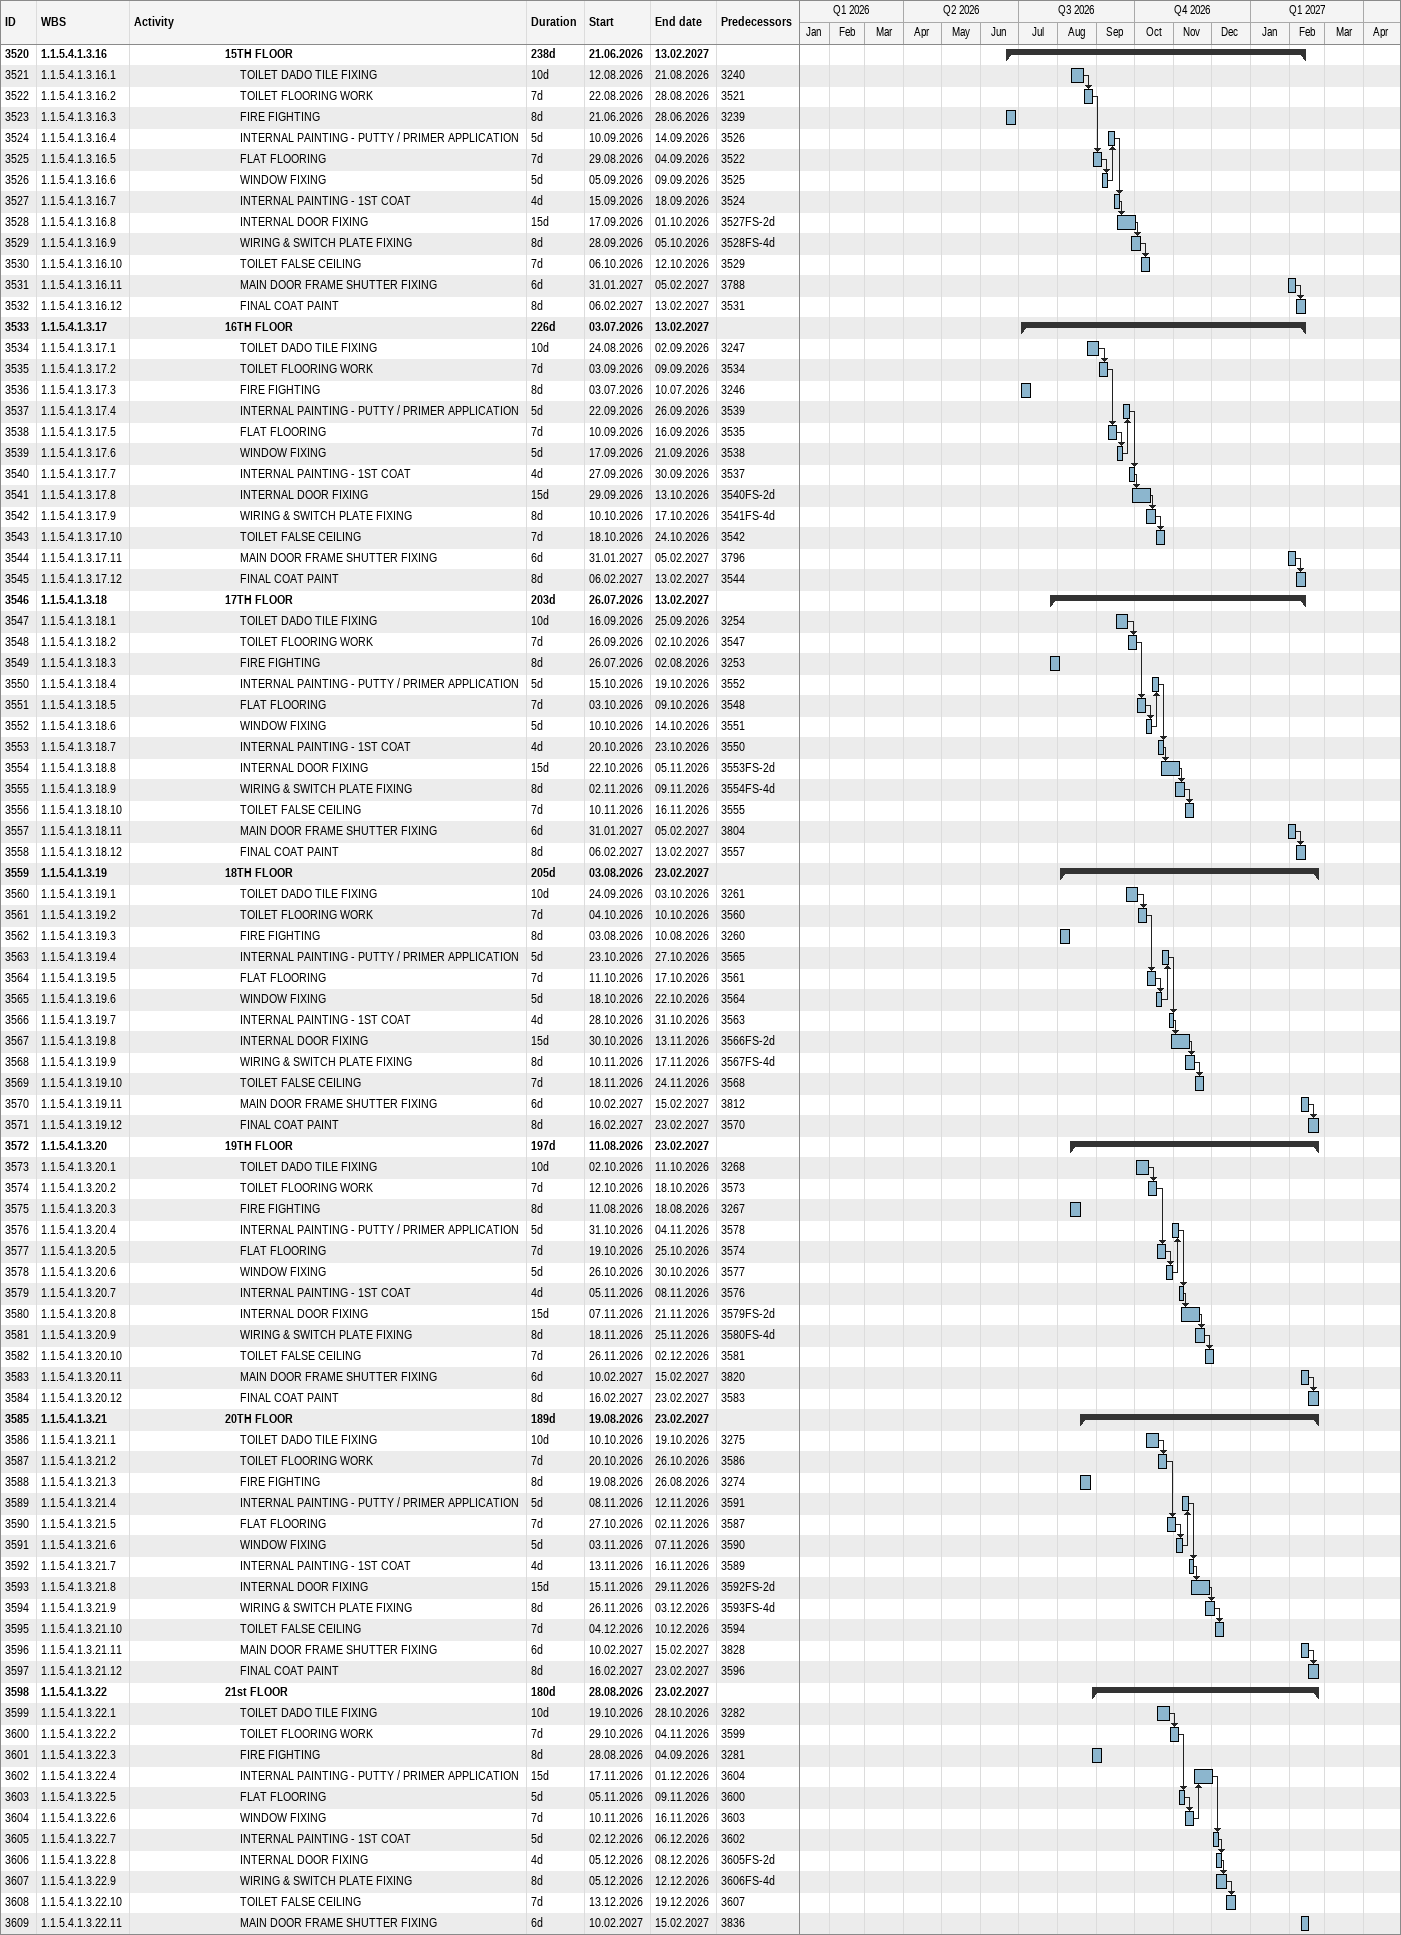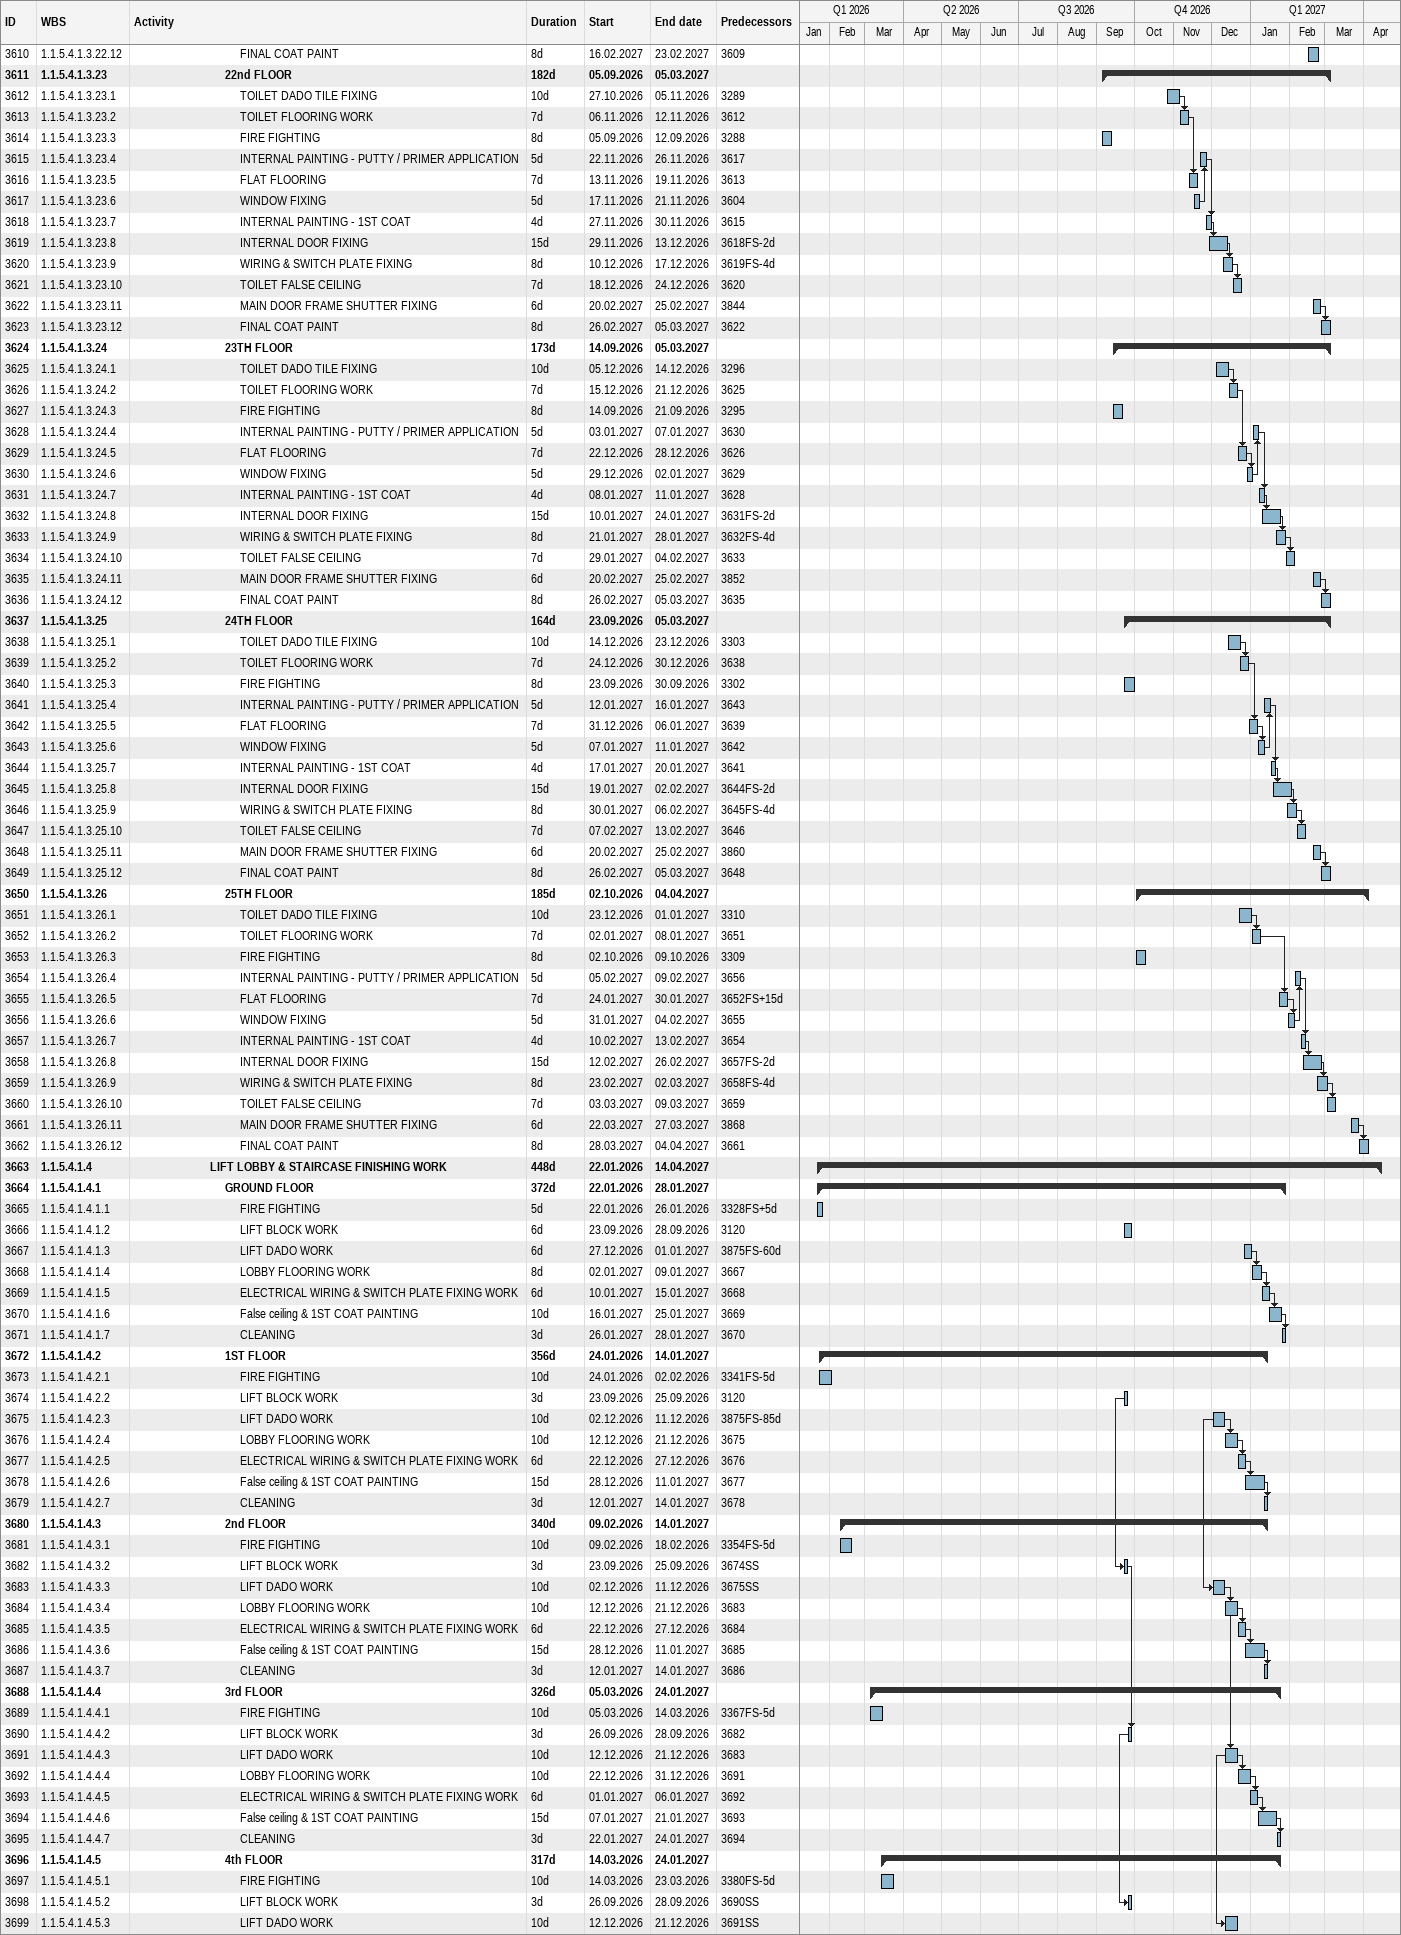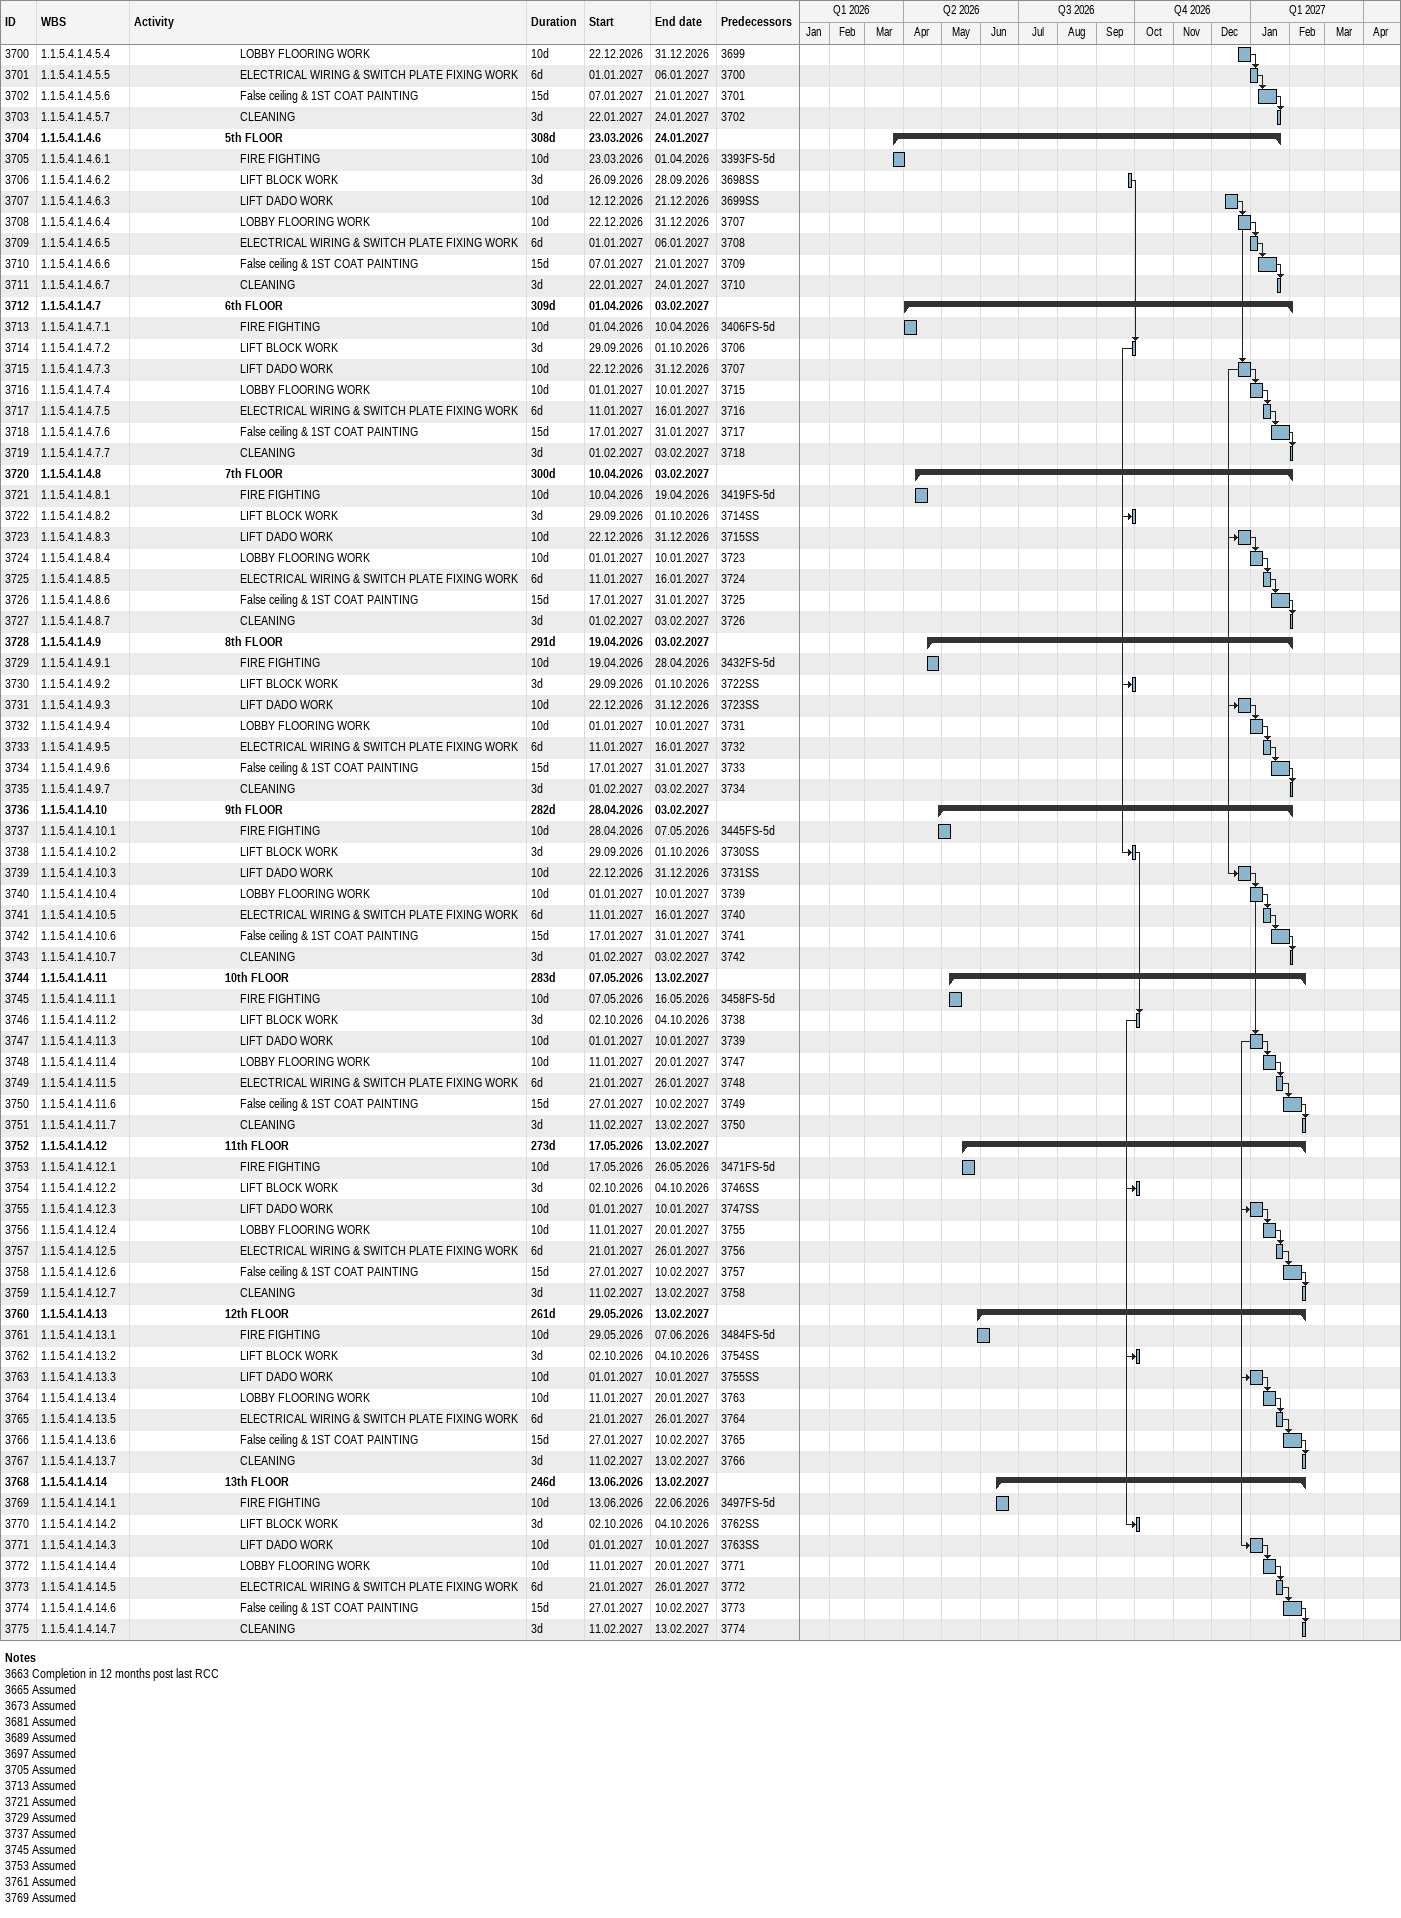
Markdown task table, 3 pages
| ID | WBS | Task | Duration | Start | Finish | Predecessors |
|---|---|---|---|---|---|---|
| 3520 | 1.1.5.4.1.3.16 | **15TH FLOOR** | 238d | 2026-06-21 | 2027-02-13 |  |
| 3521 | 1.1.5.4.1.3.16.1 | TOILET DADO TILE FIXING | 10d | 2026-08-12 | 2026-08-21 | 3240 |
| 3522 | 1.1.5.4.1.3.16.2 | TOILET FLOORING WORK | 7d | 2026-08-22 | 2026-08-28 | 3521 |
| 3523 | 1.1.5.4.1.3.16.3 | FIRE FIGHTING | 8d | 2026-06-21 | 2026-06-28 | 3239 |
| 3524 | 1.1.5.4.1.3.16.4 | INTERNAL PAINTING - PUTTY / PRIMER APPLICATION | 5d | 2026-09-10 | 2026-09-14 | 3526 |
| 3525 | 1.1.5.4.1.3.16.5 | FLAT FLOORING | 7d | 2026-08-29 | 2026-09-04 | 3522 |
| 3526 | 1.1.5.4.1.3.16.6 | WINDOW FIXING | 5d | 2026-09-05 | 2026-09-09 | 3525 |
| 3527 | 1.1.5.4.1.3.16.7 | INTERNAL PAINTING - 1ST COAT | 4d | 2026-09-15 | 2026-09-18 | 3524 |
| 3528 | 1.1.5.4.1.3.16.8 | INTERNAL DOOR FIXING | 15d | 2026-09-17 | 2026-10-01 | 3527FS-2d |
| 3529 | 1.1.5.4.1.3.16.9 | WIRING & SWITCH PLATE FIXING | 8d | 2026-09-28 | 2026-10-05 | 3528FS-4d |
| 3530 | 1.1.5.4.1.3.16.10 | TOILET FALSE CEILING | 7d | 2026-10-06 | 2026-10-12 | 3529 |
| 3531 | 1.1.5.4.1.3.16.11 | MAIN DOOR FRAME SHUTTER FIXING | 6d | 2027-01-31 | 2027-02-05 | 3788 |
| 3532 | 1.1.5.4.1.3.16.12 | FINAL COAT PAINT | 8d | 2027-02-06 | 2027-02-13 | 3531 |
| 3533 | 1.1.5.4.1.3.17 | **16TH FLOOR** | 226d | 2026-07-03 | 2027-02-13 |  |
| 3534 | 1.1.5.4.1.3.17.1 | TOILET DADO TILE FIXING | 10d | 2026-08-24 | 2026-09-02 | 3247 |
| 3535 | 1.1.5.4.1.3.17.2 | TOILET FLOORING WORK | 7d | 2026-09-03 | 2026-09-09 | 3534 |
| 3536 | 1.1.5.4.1.3.17.3 | FIRE FIGHTING | 8d | 2026-07-03 | 2026-07-10 | 3246 |
| 3537 | 1.1.5.4.1.3.17.4 | INTERNAL PAINTING - PUTTY / PRIMER APPLICATION | 5d | 2026-09-22 | 2026-09-26 | 3539 |
| 3538 | 1.1.5.4.1.3.17.5 | FLAT FLOORING | 7d | 2026-09-10 | 2026-09-16 | 3535 |
| 3539 | 1.1.5.4.1.3.17.6 | WINDOW FIXING | 5d | 2026-09-17 | 2026-09-21 | 3538 |
| 3540 | 1.1.5.4.1.3.17.7 | INTERNAL PAINTING - 1ST COAT | 4d | 2026-09-27 | 2026-09-30 | 3537 |
| 3541 | 1.1.5.4.1.3.17.8 | INTERNAL DOOR FIXING | 15d | 2026-09-29 | 2026-10-13 | 3540FS-2d |
| 3542 | 1.1.5.4.1.3.17.9 | WIRING & SWITCH PLATE FIXING | 8d | 2026-10-10 | 2026-10-17 | 3541FS-4d |
| 3543 | 1.1.5.4.1.3.17.10 | TOILET FALSE CEILING | 7d | 2026-10-18 | 2026-10-24 | 3542 |
| 3544 | 1.1.5.4.1.3.17.11 | MAIN DOOR FRAME SHUTTER FIXING | 6d | 2027-01-31 | 2027-02-05 | 3796 |
| 3545 | 1.1.5.4.1.3.17.12 | FINAL COAT PAINT | 8d | 2027-02-06 | 2027-02-13 | 3544 |
| 3546 | 1.1.5.4.1.3.18 | **17TH FLOOR** | 203d | 2026-07-26 | 2027-02-13 |  |
| 3547 | 1.1.5.4.1.3.18.1 | TOILET DADO TILE FIXING | 10d | 2026-09-16 | 2026-09-25 | 3254 |
| 3548 | 1.1.5.4.1.3.18.2 | TOILET FLOORING WORK | 7d | 2026-09-26 | 2026-10-02 | 3547 |
| 3549 | 1.1.5.4.1.3.18.3 | FIRE FIGHTING | 8d | 2026-07-26 | 2026-08-02 | 3253 |
| 3550 | 1.1.5.4.1.3.18.4 | INTERNAL PAINTING - PUTTY / PRIMER APPLICATION | 5d | 2026-10-15 | 2026-10-19 | 3552 |
| 3551 | 1.1.5.4.1.3.18.5 | FLAT FLOORING | 7d | 2026-10-03 | 2026-10-09 | 3548 |
| 3552 | 1.1.5.4.1.3.18.6 | WINDOW FIXING | 5d | 2026-10-10 | 2026-10-14 | 3551 |
| 3553 | 1.1.5.4.1.3.18.7 | INTERNAL PAINTING - 1ST COAT | 4d | 2026-10-20 | 2026-10-23 | 3550 |
| 3554 | 1.1.5.4.1.3.18.8 | INTERNAL DOOR FIXING | 15d | 2026-10-22 | 2026-11-05 | 3553FS-2d |
| 3555 | 1.1.5.4.1.3.18.9 | WIRING & SWITCH PLATE FIXING | 8d | 2026-11-02 | 2026-11-09 | 3554FS-4d |
| 3556 | 1.1.5.4.1.3.18.10 | TOILET FALSE CEILING | 7d | 2026-11-10 | 2026-11-16 | 3555 |
| 3557 | 1.1.5.4.1.3.18.11 | MAIN DOOR FRAME SHUTTER FIXING | 6d | 2027-01-31 | 2027-02-05 | 3804 |
| 3558 | 1.1.5.4.1.3.18.12 | FINAL COAT PAINT | 8d | 2027-02-06 | 2027-02-13 | 3557 |
| 3559 | 1.1.5.4.1.3.19 | **18TH FLOOR** | 205d | 2026-08-03 | 2027-02-23 |  |
| 3560 | 1.1.5.4.1.3.19.1 | TOILET DADO TILE FIXING | 10d | 2026-09-24 | 2026-10-03 | 3261 |
| 3561 | 1.1.5.4.1.3.19.2 | TOILET FLOORING WORK | 7d | 2026-10-04 | 2026-10-10 | 3560 |
| 3562 | 1.1.5.4.1.3.19.3 | FIRE FIGHTING | 8d | 2026-08-03 | 2026-08-10 | 3260 |
| 3563 | 1.1.5.4.1.3.19.4 | INTERNAL PAINTING - PUTTY / PRIMER APPLICATION | 5d | 2026-10-23 | 2026-10-27 | 3565 |
| 3564 | 1.1.5.4.1.3.19.5 | FLAT FLOORING | 7d | 2026-10-11 | 2026-10-17 | 3561 |
| 3565 | 1.1.5.4.1.3.19.6 | WINDOW FIXING | 5d | 2026-10-18 | 2026-10-22 | 3564 |
| 3566 | 1.1.5.4.1.3.19.7 | INTERNAL PAINTING - 1ST COAT | 4d | 2026-10-28 | 2026-10-31 | 3563 |
| 3567 | 1.1.5.4.1.3.19.8 | INTERNAL DOOR FIXING | 15d | 2026-10-30 | 2026-11-13 | 3566FS-2d |
| 3568 | 1.1.5.4.1.3.19.9 | WIRING & SWITCH PLATE FIXING | 8d | 2026-11-10 | 2026-11-17 | 3567FS-4d |
| 3569 | 1.1.5.4.1.3.19.10 | TOILET FALSE CEILING | 7d | 2026-11-18 | 2026-11-24 | 3568 |
| 3570 | 1.1.5.4.1.3.19.11 | MAIN DOOR FRAME SHUTTER FIXING | 6d | 2027-02-10 | 2027-02-15 | 3812 |
| 3571 | 1.1.5.4.1.3.19.12 | FINAL COAT PAINT | 8d | 2027-02-16 | 2027-02-23 | 3570 |
| 3572 | 1.1.5.4.1.3.20 | **19TH FLOOR** | 197d | 2026-08-11 | 2027-02-23 |  |
| 3573 | 1.1.5.4.1.3.20.1 | TOILET DADO TILE FIXING | 10d | 2026-10-02 | 2026-10-11 | 3268 |
| 3574 | 1.1.5.4.1.3.20.2 | TOILET FLOORING WORK | 7d | 2026-10-12 | 2026-10-18 | 3573 |
| 3575 | 1.1.5.4.1.3.20.3 | FIRE FIGHTING | 8d | 2026-08-11 | 2026-08-18 | 3267 |
| 3576 | 1.1.5.4.1.3.20.4 | INTERNAL PAINTING - PUTTY / PRIMER APPLICATION | 5d | 2026-10-31 | 2026-11-04 | 3578 |
| 3577 | 1.1.5.4.1.3.20.5 | FLAT FLOORING | 7d | 2026-10-19 | 2026-10-25 | 3574 |
| 3578 | 1.1.5.4.1.3.20.6 | WINDOW FIXING | 5d | 2026-10-26 | 2026-10-30 | 3577 |
| 3579 | 1.1.5.4.1.3.20.7 | INTERNAL PAINTING - 1ST COAT | 4d | 2026-11-05 | 2026-11-08 | 3576 |
| 3580 | 1.1.5.4.1.3.20.8 | INTERNAL DOOR FIXING | 15d | 2026-11-07 | 2026-11-21 | 3579FS-2d |
| 3581 | 1.1.5.4.1.3.20.9 | WIRING & SWITCH PLATE FIXING | 8d | 2026-11-18 | 2026-11-25 | 3580FS-4d |
| 3582 | 1.1.5.4.1.3.20.10 | TOILET FALSE CEILING | 7d | 2026-11-26 | 2026-12-02 | 3581 |
| 3583 | 1.1.5.4.1.3.20.11 | MAIN DOOR FRAME SHUTTER FIXING | 6d | 2027-02-10 | 2027-02-15 | 3820 |
| 3584 | 1.1.5.4.1.3.20.12 | FINAL COAT PAINT | 8d | 2027-02-16 | 2027-02-23 | 3583 |
| 3585 | 1.1.5.4.1.3.21 | **20TH FLOOR** | 189d | 2026-08-19 | 2027-02-23 |  |
| 3586 | 1.1.5.4.1.3.21.1 | TOILET DADO TILE FIXING | 10d | 2026-10-10 | 2026-10-19 | 3275 |
| 3587 | 1.1.5.4.1.3.21.2 | TOILET FLOORING WORK | 7d | 2026-10-20 | 2026-10-26 | 3586 |
| 3588 | 1.1.5.4.1.3.21.3 | FIRE FIGHTING | 8d | 2026-08-19 | 2026-08-26 | 3274 |
| 3589 | 1.1.5.4.1.3.21.4 | INTERNAL PAINTING - PUTTY / PRIMER APPLICATION | 5d | 2026-11-08 | 2026-11-12 | 3591 |
| 3590 | 1.1.5.4.1.3.21.5 | FLAT FLOORING | 7d | 2026-10-27 | 2026-11-02 | 3587 |
| 3591 | 1.1.5.4.1.3.21.6 | WINDOW FIXING | 5d | 2026-11-03 | 2026-11-07 | 3590 |
| 3592 | 1.1.5.4.1.3.21.7 | INTERNAL PAINTING - 1ST COAT | 4d | 2026-11-13 | 2026-11-16 | 3589 |
| 3593 | 1.1.5.4.1.3.21.8 | INTERNAL DOOR FIXING | 15d | 2026-11-15 | 2026-11-29 | 3592FS-2d |
| 3594 | 1.1.5.4.1.3.21.9 | WIRING & SWITCH PLATE FIXING | 8d | 2026-11-26 | 2026-12-03 | 3593FS-4d |
| 3595 | 1.1.5.4.1.3.21.10 | TOILET FALSE CEILING | 7d | 2026-12-04 | 2026-12-10 | 3594 |
| 3596 | 1.1.5.4.1.3.21.11 | MAIN DOOR FRAME SHUTTER FIXING | 6d | 2027-02-10 | 2027-02-15 | 3828 |
| 3597 | 1.1.5.4.1.3.21.12 | FINAL COAT PAINT | 8d | 2027-02-16 | 2027-02-23 | 3596 |
| 3598 | 1.1.5.4.1.3.22 | **21st FLOOR** | 180d | 2026-08-28 | 2027-02-23 |  |
| 3599 | 1.1.5.4.1.3.22.1 | TOILET DADO TILE FIXING | 10d | 2026-10-19 | 2026-10-28 | 3282 |
| 3600 | 1.1.5.4.1.3.22.2 | TOILET FLOORING WORK | 7d | 2026-10-29 | 2026-11-04 | 3599 |
| 3601 | 1.1.5.4.1.3.22.3 | FIRE FIGHTING | 8d | 2026-08-28 | 2026-09-04 | 3281 |
| 3602 | 1.1.5.4.1.3.22.4 | INTERNAL PAINTING - PUTTY / PRIMER APPLICATION | 15d | 2026-11-17 | 2026-12-01 | 3604 |
| 3603 | 1.1.5.4.1.3.22.5 | FLAT FLOORING | 5d | 2026-11-05 | 2026-11-09 | 3600 |
| 3604 | 1.1.5.4.1.3.22.6 | WINDOW FIXING | 7d | 2026-11-10 | 2026-11-16 | 3603 |
| 3605 | 1.1.5.4.1.3.22.7 | INTERNAL PAINTING - 1ST COAT | 5d | 2026-12-02 | 2026-12-06 | 3602 |
| 3606 | 1.1.5.4.1.3.22.8 | INTERNAL DOOR FIXING | 4d | 2026-12-05 | 2026-12-08 | 3605FS-2d |
| 3607 | 1.1.5.4.1.3.22.9 | WIRING & SWITCH PLATE FIXING | 8d | 2026-12-05 | 2026-12-12 | 3606FS-4d |
| 3608 | 1.1.5.4.1.3.22.10 | TOILET FALSE CEILING | 7d | 2026-12-13 | 2026-12-19 | 3607 |
| 3609 | 1.1.5.4.1.3.22.11 | MAIN DOOR FRAME SHUTTER FIXING | 6d | 2027-02-10 | 2027-02-15 | 3836 |
| 3610 | 1.1.5.4.1.3.22.12 | FINAL COAT PAINT | 8d | 2027-02-16 | 2027-02-23 | 3609 |
| 3611 | 1.1.5.4.1.3.23 | **22nd FLOOR** | 182d | 2026-09-05 | 2027-03-05 |  |
| 3612 | 1.1.5.4.1.3.23.1 | TOILET DADO TILE FIXING | 10d | 2026-10-27 | 2026-11-05 | 3289 |
| 3613 | 1.1.5.4.1.3.23.2 | TOILET FLOORING WORK | 7d | 2026-11-06 | 2026-11-12 | 3612 |
| 3614 | 1.1.5.4.1.3.23.3 | FIRE FIGHTING | 8d | 2026-09-05 | 2026-09-12 | 3288 |
| 3615 | 1.1.5.4.1.3.23.4 | INTERNAL PAINTING - PUTTY / PRIMER APPLICATION | 5d | 2026-11-22 | 2026-11-26 | 3617 |
| 3616 | 1.1.5.4.1.3.23.5 | FLAT FLOORING | 7d | 2026-11-13 | 2026-11-19 | 3613 |
| 3617 | 1.1.5.4.1.3.23.6 | WINDOW FIXING | 5d | 2026-11-17 | 2026-11-21 | 3604 |
| 3618 | 1.1.5.4.1.3.23.7 | INTERNAL PAINTING - 1ST COAT | 4d | 2026-11-27 | 2026-11-30 | 3615 |
| 3619 | 1.1.5.4.1.3.23.8 | INTERNAL DOOR FIXING | 15d | 2026-11-29 | 2026-12-13 | 3618FS-2d |
| 3620 | 1.1.5.4.1.3.23.9 | WIRING & SWITCH PLATE FIXING | 8d | 2026-12-10 | 2026-12-17 | 3619FS-4d |
| 3621 | 1.1.5.4.1.3.23.10 | TOILET FALSE CEILING | 7d | 2026-12-18 | 2026-12-24 | 3620 |
| 3622 | 1.1.5.4.1.3.23.11 | MAIN DOOR FRAME SHUTTER FIXING | 6d | 2027-02-20 | 2027-02-25 | 3844 |
| 3623 | 1.1.5.4.1.3.23.12 | FINAL COAT PAINT | 8d | 2027-02-26 | 2027-03-05 | 3622 |
| 3624 | 1.1.5.4.1.3.24 | **23TH FLOOR** | 173d | 2026-09-14 | 2027-03-05 |  |
| 3625 | 1.1.5.4.1.3.24.1 | TOILET DADO TILE FIXING | 10d | 2026-12-05 | 2026-12-14 | 3296 |
| 3626 | 1.1.5.4.1.3.24.2 | TOILET FLOORING WORK | 7d | 2026-12-15 | 2026-12-21 | 3625 |
| 3627 | 1.1.5.4.1.3.24.3 | FIRE FIGHTING | 8d | 2026-09-14 | 2026-09-21 | 3295 |
| 3628 | 1.1.5.4.1.3.24.4 | INTERNAL PAINTING - PUTTY / PRIMER APPLICATION | 5d | 2027-01-03 | 2027-01-07 | 3630 |
| 3629 | 1.1.5.4.1.3.24.5 | FLAT FLOORING | 7d | 2026-12-22 | 2026-12-28 | 3626 |
| 3630 | 1.1.5.4.1.3.24.6 | WINDOW FIXING | 5d | 2026-12-29 | 2027-01-02 | 3629 |
| 3631 | 1.1.5.4.1.3.24.7 | INTERNAL PAINTING - 1ST COAT | 4d | 2027-01-08 | 2027-01-11 | 3628 |
| 3632 | 1.1.5.4.1.3.24.8 | INTERNAL DOOR FIXING | 15d | 2027-01-10 | 2027-01-24 | 3631FS-2d |
| 3633 | 1.1.5.4.1.3.24.9 | WIRING & SWITCH PLATE FIXING | 8d | 2027-01-21 | 2027-01-28 | 3632FS-4d |
| 3634 | 1.1.5.4.1.3.24.10 | TOILET FALSE CEILING | 7d | 2027-01-29 | 2027-02-04 | 3633 |
| 3635 | 1.1.5.4.1.3.24.11 | MAIN DOOR FRAME SHUTTER FIXING | 6d | 2027-02-20 | 2027-02-25 | 3852 |
| 3636 | 1.1.5.4.1.3.24.12 | FINAL COAT PAINT | 8d | 2027-02-26 | 2027-03-05 | 3635 |
| 3637 | 1.1.5.4.1.3.25 | **24TH FLOOR** | 164d | 2026-09-23 | 2027-03-05 |  |
| 3638 | 1.1.5.4.1.3.25.1 | TOILET DADO TILE FIXING | 10d | 2026-12-14 | 2026-12-23 | 3303 |
| 3639 | 1.1.5.4.1.3.25.2 | TOILET FLOORING WORK | 7d | 2026-12-24 | 2026-12-30 | 3638 |
| 3640 | 1.1.5.4.1.3.25.3 | FIRE FIGHTING | 8d | 2026-09-23 | 2026-09-30 | 3302 |
| 3641 | 1.1.5.4.1.3.25.4 | INTERNAL PAINTING - PUTTY / PRIMER APPLICATION | 5d | 2027-01-12 | 2027-01-16 | 3643 |
| 3642 | 1.1.5.4.1.3.25.5 | FLAT FLOORING | 7d | 2026-12-31 | 2027-01-06 | 3639 |
| 3643 | 1.1.5.4.1.3.25.6 | WINDOW FIXING | 5d | 2027-01-07 | 2027-01-11 | 3642 |
| 3644 | 1.1.5.4.1.3.25.7 | INTERNAL PAINTING - 1ST COAT | 4d | 2027-01-17 | 2027-01-20 | 3641 |
| 3645 | 1.1.5.4.1.3.25.8 | INTERNAL DOOR FIXING | 15d | 2027-01-19 | 2027-02-02 | 3644FS-2d |
| 3646 | 1.1.5.4.1.3.25.9 | WIRING & SWITCH PLATE FIXING | 8d | 2027-01-30 | 2027-02-06 | 3645FS-4d |
| 3647 | 1.1.5.4.1.3.25.10 | TOILET FALSE CEILING | 7d | 2027-02-07 | 2027-02-13 | 3646 |
| 3648 | 1.1.5.4.1.3.25.11 | MAIN DOOR FRAME SHUTTER FIXING | 6d | 2027-02-20 | 2027-02-25 | 3860 |
| 3649 | 1.1.5.4.1.3.25.12 | FINAL COAT PAINT | 8d | 2027-02-26 | 2027-03-05 | 3648 |
| 3650 | 1.1.5.4.1.3.26 | **25TH FLOOR** | 185d | 2026-10-02 | 2027-04-04 |  |
| 3651 | 1.1.5.4.1.3.26.1 | TOILET DADO TILE FIXING | 10d | 2026-12-23 | 2027-01-01 | 3310 |
| 3652 | 1.1.5.4.1.3.26.2 | TOILET FLOORING WORK | 7d | 2027-01-02 | 2027-01-08 | 3651 |
| 3653 | 1.1.5.4.1.3.26.3 | FIRE FIGHTING | 8d | 2026-10-02 | 2026-10-09 | 3309 |
| 3654 | 1.1.5.4.1.3.26.4 | INTERNAL PAINTING - PUTTY / PRIMER APPLICATION | 5d | 2027-02-05 | 2027-02-09 | 3656 |
| 3655 | 1.1.5.4.1.3.26.5 | FLAT FLOORING | 7d | 2027-01-24 | 2027-01-30 | 3652FS+15d |
| 3656 | 1.1.5.4.1.3.26.6 | WINDOW FIXING | 5d | 2027-01-31 | 2027-02-04 | 3655 |
| 3657 | 1.1.5.4.1.3.26.7 | INTERNAL PAINTING - 1ST COAT | 4d | 2027-02-10 | 2027-02-13 | 3654 |
| 3658 | 1.1.5.4.1.3.26.8 | INTERNAL DOOR FIXING | 15d | 2027-02-12 | 2027-02-26 | 3657FS-2d |
| 3659 | 1.1.5.4.1.3.26.9 | WIRING & SWITCH PLATE FIXING | 8d | 2027-02-23 | 2027-03-02 | 3658FS-4d |
| 3660 | 1.1.5.4.1.3.26.10 | TOILET FALSE CEILING | 7d | 2027-03-03 | 2027-03-09 | 3659 |
| 3661 | 1.1.5.4.1.3.26.11 | MAIN DOOR FRAME SHUTTER FIXING | 6d | 2027-03-22 | 2027-03-27 | 3868 |
| 3662 | 1.1.5.4.1.3.26.12 | FINAL COAT PAINT | 8d | 2027-03-28 | 2027-04-04 | 3661 |
| 3663 | 1.1.5.4.1.4 | **LIFT LOBBY & STAIRCASE FINISHING WORK** | 448d | 2026-01-22 | 2027-04-14 |  |
| 3664 | 1.1.5.4.1.4.1 | **GROUND FLOOR** | 372d | 2026-01-22 | 2027-01-28 |  |
| 3665 | 1.1.5.4.1.4.1.1 | FIRE FIGHTING | 5d | 2026-01-22 | 2026-01-26 | 3328FS+5d |
| 3666 | 1.1.5.4.1.4.1.2 | LIFT BLOCK WORK | 6d | 2026-09-23 | 2026-09-28 | 3120 |
| 3667 | 1.1.5.4.1.4.1.3 | LIFT DADO WORK | 6d | 2026-12-27 | 2027-01-01 | 3875FS-60d |
| 3668 | 1.1.5.4.1.4.1.4 | LOBBY FLOORING WORK | 8d | 2027-01-02 | 2027-01-09 | 3667 |
| 3669 | 1.1.5.4.1.4.1.5 | ELECTRICAL WIRING & SWITCH PLATE FIXING WORK | 6d | 2027-01-10 | 2027-01-15 | 3668 |
| 3670 | 1.1.5.4.1.4.1.6 | False ceiling & 1ST COAT PAINTING | 10d | 2027-01-16 | 2027-01-25 | 3669 |
| 3671 | 1.1.5.4.1.4.1.7 | CLEANING | 3d | 2027-01-26 | 2027-01-28 | 3670 |
| 3672 | 1.1.5.4.1.4.2 | **1ST FLOOR** | 356d | 2026-01-24 | 2027-01-14 |  |
| 3673 | 1.1.5.4.1.4.2.1 | FIRE FIGHTING | 10d | 2026-01-24 | 2026-02-02 | 3341FS-5d |
| 3674 | 1.1.5.4.1.4.2.2 | LIFT BLOCK WORK | 3d | 2026-09-23 | 2026-09-25 | 3120 |
| 3675 | 1.1.5.4.1.4.2.3 | LIFT DADO WORK | 10d | 2026-12-02 | 2026-12-11 | 3875FS-85d |
| 3676 | 1.1.5.4.1.4.2.4 | LOBBY FLOORING WORK | 10d | 2026-12-12 | 2026-12-21 | 3675 |
| 3677 | 1.1.5.4.1.4.2.5 | ELECTRICAL WIRING & SWITCH PLATE FIXING WORK | 6d | 2026-12-22 | 2026-12-27 | 3676 |
| 3678 | 1.1.5.4.1.4.2.6 | False ceiling & 1ST COAT PAINTING | 15d | 2026-12-28 | 2027-01-11 | 3677 |
| 3679 | 1.1.5.4.1.4.2.7 | CLEANING | 3d | 2027-01-12 | 2027-01-14 | 3678 |
| 3680 | 1.1.5.4.1.4.3 | **2nd FLOOR** | 340d | 2026-02-09 | 2027-01-14 |  |
| 3681 | 1.1.5.4.1.4.3.1 | FIRE FIGHTING | 10d | 2026-02-09 | 2026-02-18 | 3354FS-5d |
| 3682 | 1.1.5.4.1.4.3.2 | LIFT BLOCK WORK | 3d | 2026-09-23 | 2026-09-25 | 3674SS |
| 3683 | 1.1.5.4.1.4.3.3 | LIFT DADO WORK | 10d | 2026-12-02 | 2026-12-11 | 3675SS |
| 3684 | 1.1.5.4.1.4.3.4 | LOBBY FLOORING WORK | 10d | 2026-12-12 | 2026-12-21 | 3683 |
| 3685 | 1.1.5.4.1.4.3.5 | ELECTRICAL WIRING & SWITCH PLATE FIXING WORK | 6d | 2026-12-22 | 2026-12-27 | 3684 |
| 3686 | 1.1.5.4.1.4.3.6 | False ceiling & 1ST COAT PAINTING | 15d | 2026-12-28 | 2027-01-11 | 3685 |
| 3687 | 1.1.5.4.1.4.3.7 | CLEANING | 3d | 2027-01-12 | 2027-01-14 | 3686 |
| 3688 | 1.1.5.4.1.4.4 | **3rd FLOOR** | 326d | 2026-03-05 | 2027-01-24 |  |
| 3689 | 1.1.5.4.1.4.4.1 | FIRE FIGHTING | 10d | 2026-03-05 | 2026-03-14 | 3367FS-5d |
| 3690 | 1.1.5.4.1.4.4.2 | LIFT BLOCK WORK | 3d | 2026-09-26 | 2026-09-28 | 3682 |
| 3691 | 1.1.5.4.1.4.4.3 | LIFT DADO WORK | 10d | 2026-12-12 | 2026-12-21 | 3683 |
| 3692 | 1.1.5.4.1.4.4.4 | LOBBY FLOORING WORK | 10d | 2026-12-22 | 2026-12-31 | 3691 |
| 3693 | 1.1.5.4.1.4.4.5 | ELECTRICAL WIRING & SWITCH PLATE FIXING WORK | 6d | 2027-01-01 | 2027-01-06 | 3692 |
| 3694 | 1.1.5.4.1.4.4.6 | False ceiling & 1ST COAT PAINTING | 15d | 2027-01-07 | 2027-01-21 | 3693 |
| 3695 | 1.1.5.4.1.4.4.7 | CLEANING | 3d | 2027-01-22 | 2027-01-24 | 3694 |
| 3696 | 1.1.5.4.1.4.5 | **4th FLOOR** | 317d | 2026-03-14 | 2027-01-24 |  |
| 3697 | 1.1.5.4.1.4.5.1 | FIRE FIGHTING | 10d | 2026-03-14 | 2026-03-23 | 3380FS-5d |
| 3698 | 1.1.5.4.1.4.5.2 | LIFT BLOCK WORK | 3d | 2026-09-26 | 2026-09-28 | 3690SS |
| 3699 | 1.1.5.4.1.4.5.3 | LIFT DADO WORK | 10d | 2026-12-12 | 2026-12-21 | 3691SS |
| 3700 | 1.1.5.4.1.4.5.4 | LOBBY FLOORING WORK | 10d | 2026-12-22 | 2026-12-31 | 3699 |
| 3701 | 1.1.5.4.1.4.5.5 | ELECTRICAL WIRING & SWITCH PLATE FIXING WORK | 6d | 2027-01-01 | 2027-01-06 | 3700 |
| 3702 | 1.1.5.4.1.4.5.6 | False ceiling & 1ST COAT PAINTING | 15d | 2027-01-07 | 2027-01-21 | 3701 |
| 3703 | 1.1.5.4.1.4.5.7 | CLEANING | 3d | 2027-01-22 | 2027-01-24 | 3702 |
| 3704 | 1.1.5.4.1.4.6 | **5th FLOOR** | 308d | 2026-03-23 | 2027-01-24 |  |
| 3705 | 1.1.5.4.1.4.6.1 | FIRE FIGHTING | 10d | 2026-03-23 | 2026-04-01 | 3393FS-5d |
| 3706 | 1.1.5.4.1.4.6.2 | LIFT BLOCK WORK | 3d | 2026-09-26 | 2026-09-28 | 3698SS |
| 3707 | 1.1.5.4.1.4.6.3 | LIFT DADO WORK | 10d | 2026-12-12 | 2026-12-21 | 3699SS |
| 3708 | 1.1.5.4.1.4.6.4 | LOBBY FLOORING WORK | 10d | 2026-12-22 | 2026-12-31 | 3707 |
| 3709 | 1.1.5.4.1.4.6.5 | ELECTRICAL WIRING & SWITCH PLATE FIXING WORK | 6d | 2027-01-01 | 2027-01-06 | 3708 |
| 3710 | 1.1.5.4.1.4.6.6 | False ceiling & 1ST COAT PAINTING | 15d | 2027-01-07 | 2027-01-21 | 3709 |
| 3711 | 1.1.5.4.1.4.6.7 | CLEANING | 3d | 2027-01-22 | 2027-01-24 | 3710 |
| 3712 | 1.1.5.4.1.4.7 | **6th FLOOR** | 309d | 2026-04-01 | 2027-02-03 |  |
| 3713 | 1.1.5.4.1.4.7.1 | FIRE FIGHTING | 10d | 2026-04-01 | 2026-04-10 | 3406FS-5d |
| 3714 | 1.1.5.4.1.4.7.2 | LIFT BLOCK WORK | 3d | 2026-09-29 | 2026-10-01 | 3706 |
| 3715 | 1.1.5.4.1.4.7.3 | LIFT DADO WORK | 10d | 2026-12-22 | 2026-12-31 | 3707 |
| 3716 | 1.1.5.4.1.4.7.4 | LOBBY FLOORING WORK | 10d | 2027-01-01 | 2027-01-10 | 3715 |
| 3717 | 1.1.5.4.1.4.7.5 | ELECTRICAL WIRING & SWITCH PLATE FIXING WORK | 6d | 2027-01-11 | 2027-01-16 | 3716 |
| 3718 | 1.1.5.4.1.4.7.6 | False ceiling & 1ST COAT PAINTING | 15d | 2027-01-17 | 2027-01-31 | 3717 |
| 3719 | 1.1.5.4.1.4.7.7 | CLEANING | 3d | 2027-02-01 | 2027-02-03 | 3718 |
| 3720 | 1.1.5.4.1.4.8 | **7th FLOOR** | 300d | 2026-04-10 | 2027-02-03 |  |
| 3721 | 1.1.5.4.1.4.8.1 | FIRE FIGHTING | 10d | 2026-04-10 | 2026-04-19 | 3419FS-5d |
| 3722 | 1.1.5.4.1.4.8.2 | LIFT BLOCK WORK | 3d | 2026-09-29 | 2026-10-01 | 3714SS |
| 3723 | 1.1.5.4.1.4.8.3 | LIFT DADO WORK | 10d | 2026-12-22 | 2026-12-31 | 3715SS |
| 3724 | 1.1.5.4.1.4.8.4 | LOBBY FLOORING WORK | 10d | 2027-01-01 | 2027-01-10 | 3723 |
| 3725 | 1.1.5.4.1.4.8.5 | ELECTRICAL WIRING & SWITCH PLATE FIXING WORK | 6d | 2027-01-11 | 2027-01-16 | 3724 |
| 3726 | 1.1.5.4.1.4.8.6 | False ceiling & 1ST COAT PAINTING | 15d | 2027-01-17 | 2027-01-31 | 3725 |
| 3727 | 1.1.5.4.1.4.8.7 | CLEANING | 3d | 2027-02-01 | 2027-02-03 | 3726 |
| 3728 | 1.1.5.4.1.4.9 | **8th FLOOR** | 291d | 2026-04-19 | 2027-02-03 |  |
| 3729 | 1.1.5.4.1.4.9.1 | FIRE FIGHTING | 10d | 2026-04-19 | 2026-04-28 | 3432FS-5d |
| 3730 | 1.1.5.4.1.4.9.2 | LIFT BLOCK WORK | 3d | 2026-09-29 | 2026-10-01 | 3722SS |
| 3731 | 1.1.5.4.1.4.9.3 | LIFT DADO WORK | 10d | 2026-12-22 | 2026-12-31 | 3723SS |
| 3732 | 1.1.5.4.1.4.9.4 | LOBBY FLOORING WORK | 10d | 2027-01-01 | 2027-01-10 | 3731 |
| 3733 | 1.1.5.4.1.4.9.5 | ELECTRICAL WIRING & SWITCH PLATE FIXING WORK | 6d | 2027-01-11 | 2027-01-16 | 3732 |
| 3734 | 1.1.5.4.1.4.9.6 | False ceiling & 1ST COAT PAINTING | 15d | 2027-01-17 | 2027-01-31 | 3733 |
| 3735 | 1.1.5.4.1.4.9.7 | CLEANING | 3d | 2027-02-01 | 2027-02-03 | 3734 |
| 3736 | 1.1.5.4.1.4.10 | **9th FLOOR** | 282d | 2026-04-28 | 2027-02-03 |  |
| 3737 | 1.1.5.4.1.4.10.1 | FIRE FIGHTING | 10d | 2026-04-28 | 2026-05-07 | 3445FS-5d |
| 3738 | 1.1.5.4.1.4.10.2 | LIFT BLOCK WORK | 3d | 2026-09-29 | 2026-10-01 | 3730SS |
| 3739 | 1.1.5.4.1.4.10.3 | LIFT DADO WORK | 10d | 2026-12-22 | 2026-12-31 | 3731SS |
| 3740 | 1.1.5.4.1.4.10.4 | LOBBY FLOORING WORK | 10d | 2027-01-01 | 2027-01-10 | 3739 |
| 3741 | 1.1.5.4.1.4.10.5 | ELECTRICAL WIRING & SWITCH PLATE FIXING WORK | 6d | 2027-01-11 | 2027-01-16 | 3740 |
| 3742 | 1.1.5.4.1.4.10.6 | False ceiling & 1ST COAT PAINTING | 15d | 2027-01-17 | 2027-01-31 | 3741 |
| 3743 | 1.1.5.4.1.4.10.7 | CLEANING | 3d | 2027-02-01 | 2027-02-03 | 3742 |
| 3744 | 1.1.5.4.1.4.11 | **10th FLOOR** | 283d | 2026-05-07 | 2027-02-13 |  |
| 3745 | 1.1.5.4.1.4.11.1 | FIRE FIGHTING | 10d | 2026-05-07 | 2026-05-16 | 3458FS-5d |
| 3746 | 1.1.5.4.1.4.11.2 | LIFT BLOCK WORK | 3d | 2026-10-02 | 2026-10-04 | 3738 |
| 3747 | 1.1.5.4.1.4.11.3 | LIFT DADO WORK | 10d | 2027-01-01 | 2027-01-10 | 3739 |
| 3748 | 1.1.5.4.1.4.11.4 | LOBBY FLOORING WORK | 10d | 2027-01-11 | 2027-01-20 | 3747 |
| 3749 | 1.1.5.4.1.4.11.5 | ELECTRICAL WIRING & SWITCH PLATE FIXING WORK | 6d | 2027-01-21 | 2027-01-26 | 3748 |
| 3750 | 1.1.5.4.1.4.11.6 | False ceiling & 1ST COAT PAINTING | 15d | 2027-01-27 | 2027-02-10 | 3749 |
| 3751 | 1.1.5.4.1.4.11.7 | CLEANING | 3d | 2027-02-11 | 2027-02-13 | 3750 |
| 3752 | 1.1.5.4.1.4.12 | **11th FLOOR** | 273d | 2026-05-17 | 2027-02-13 |  |
| 3753 | 1.1.5.4.1.4.12.1 | FIRE FIGHTING | 10d | 2026-05-17 | 2026-05-26 | 3471FS-5d |
| 3754 | 1.1.5.4.1.4.12.2 | LIFT BLOCK WORK | 3d | 2026-10-02 | 2026-10-04 | 3746SS |
| 3755 | 1.1.5.4.1.4.12.3 | LIFT DADO WORK | 10d | 2027-01-01 | 2027-01-10 | 3747SS |
| 3756 | 1.1.5.4.1.4.12.4 | LOBBY FLOORING WORK | 10d | 2027-01-11 | 2027-01-20 | 3755 |
| 3757 | 1.1.5.4.1.4.12.5 | ELECTRICAL WIRING & SWITCH PLATE FIXING WORK | 6d | 2027-01-21 | 2027-01-26 | 3756 |
| 3758 | 1.1.5.4.1.4.12.6 | False ceiling & 1ST COAT PAINTING | 15d | 2027-01-27 | 2027-02-10 | 3757 |
| 3759 | 1.1.5.4.1.4.12.7 | CLEANING | 3d | 2027-02-11 | 2027-02-13 | 3758 |
| 3760 | 1.1.5.4.1.4.13 | **12th FLOOR** | 261d | 2026-05-29 | 2027-02-13 |  |
| 3761 | 1.1.5.4.1.4.13.1 | FIRE FIGHTING | 10d | 2026-05-29 | 2026-06-07 | 3484FS-5d |
| 3762 | 1.1.5.4.1.4.13.2 | LIFT BLOCK WORK | 3d | 2026-10-02 | 2026-10-04 | 3754SS |
| 3763 | 1.1.5.4.1.4.13.3 | LIFT DADO WORK | 10d | 2027-01-01 | 2027-01-10 | 3755SS |
| 3764 | 1.1.5.4.1.4.13.4 | LOBBY FLOORING WORK | 10d | 2027-01-11 | 2027-01-20 | 3763 |
| 3765 | 1.1.5.4.1.4.13.5 | ELECTRICAL WIRING & SWITCH PLATE FIXING WORK | 6d | 2027-01-21 | 2027-01-26 | 3764 |
| 3766 | 1.1.5.4.1.4.13.6 | False ceiling & 1ST COAT PAINTING | 15d | 2027-01-27 | 2027-02-10 | 3765 |
| 3767 | 1.1.5.4.1.4.13.7 | CLEANING | 3d | 2027-02-11 | 2027-02-13 | 3766 |
| 3768 | 1.1.5.4.1.4.14 | **13th FLOOR** | 246d | 2026-06-13 | 2027-02-13 |  |
| 3769 | 1.1.5.4.1.4.14.1 | FIRE FIGHTING | 10d | 2026-06-13 | 2026-06-22 | 3497FS-5d |
| 3770 | 1.1.5.4.1.4.14.2 | LIFT BLOCK WORK | 3d | 2026-10-02 | 2026-10-04 | 3762SS |
| 3771 | 1.1.5.4.1.4.14.3 | LIFT DADO WORK | 10d | 2027-01-01 | 2027-01-10 | 3763SS |
| 3772 | 1.1.5.4.1.4.14.4 | LOBBY FLOORING WORK | 10d | 2027-01-11 | 2027-01-20 | 3771 |
| 3773 | 1.1.5.4.1.4.14.5 | ELECTRICAL WIRING & SWITCH PLATE FIXING WORK | 6d | 2027-01-21 | 2027-01-26 | 3772 |
| 3774 | 1.1.5.4.1.4.14.6 | False ceiling & 1ST COAT PAINTING | 15d | 2027-01-27 | 2027-02-10 | 3773 |
| 3775 | 1.1.5.4.1.4.14.7 | CLEANING | 3d | 2027-02-11 | 2027-02-13 | 3774 |

Notes
- 3663: Completion in 12 months post last RCC
- 3665: Assumed
- 3673: Assumed
- 3681: Assumed
- 3689: Assumed
- 3697: Assumed
- 3705: Assumed
- 3713: Assumed
- 3721: Assumed
- 3729: Assumed
- 3737: Assumed
- 3745: Assumed
- 3753: Assumed
- 3761: Assumed
- 3769: Assumed
